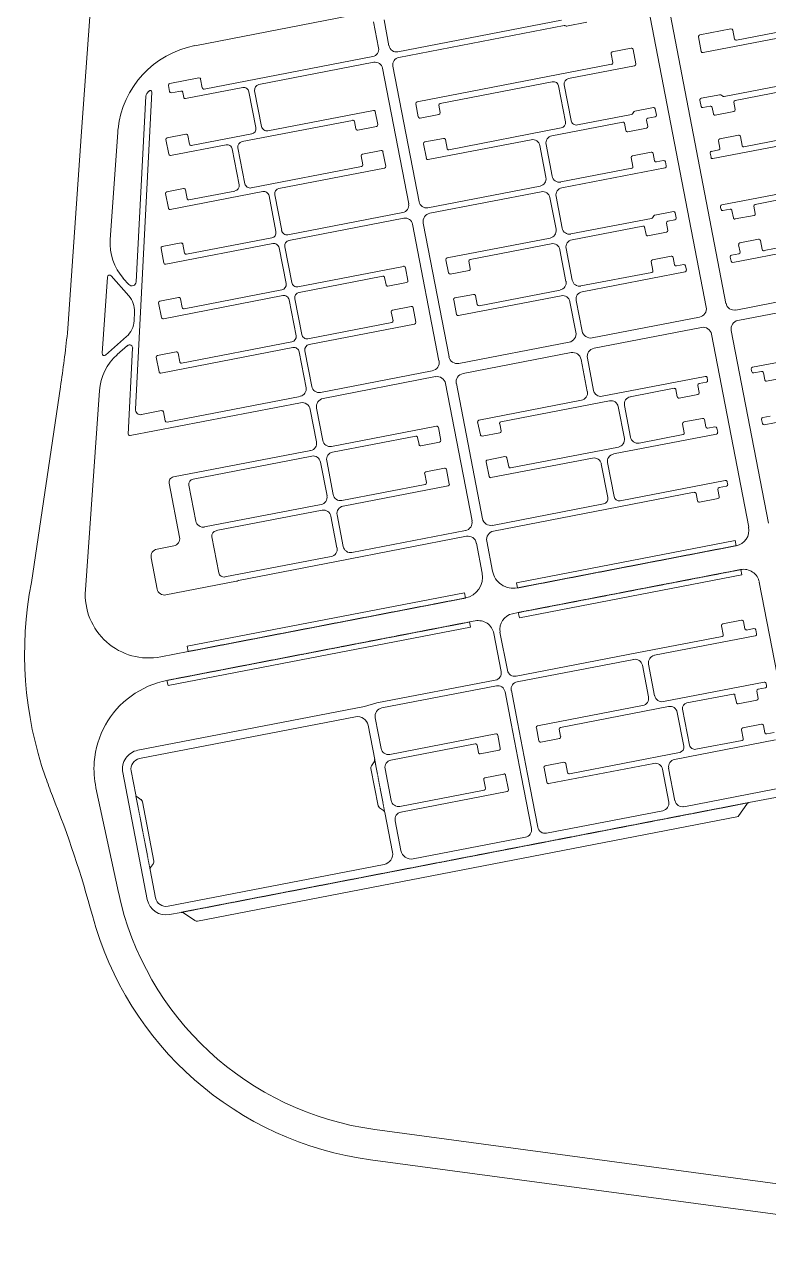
# Model space of a CAD drawing. Extents: x 4325 to 6049, y 3684 to 6763.
# Drawn here: x 4432 to 5135, y 3687 to 4845 of the extents above; entities that cross this region are included whole.
import ezdxf

# ---------------------------------------------------------------- set-up
doc = ezdxf.new("R2010")
doc.units = 0
doc.header["$MEASUREMENT"] = 0
doc.linetypes.add('DGN Style 5', pattern=[2.8, 1.2, -1.6])
doc.layers.add('NEW-PIADE', color=57, linetype='Continuous', lineweight=0)

msp = doc.modelspace()

# ---------------------------------------------------------------- linework, layer by layer
at = {"layer": 'NEW-PIADE'}
for p, q in [((4486.5, 4749), (4515.2, 5152.3)), ((5075.8, 4578.6), (5018.9, 4873.2)), ((5094.4, 4582.2), (5037.7, 4876.1)), ((4592.9, 4825.5), (4750, 4855.9)), ((4761.7, 4848), (4766.5, 4823.4)), ((4776.3, 4825.3), (4771.6, 4849.9)), ((4939.1, 4849.6), (4784.5, 4819.8)), ((4785.5, 4814.4), (4941.7, 4844.5)), ((4942.8, 4844.3), (4942.9, 4844.2)), ((4963, 4847.6), (4944, 4844)), ((5184.7, 4846.2), (5104.2, 4830.6)), ((5068.4, 4833.9), (5071.1, 4820.1)), ((5099.1, 4841.3), (5069.6, 4835.6)), ((5072.8, 4818.9), (5160.8, 4835.9)), ((5102.5, 4831.8), (5100.9, 4840.1)), ((5005, 4823), (4987.1, 4819.7)), ((5009.3, 4808.2), (5006.7, 4821.8)), ((4760.9, 4815.2), (4601.9, 4784.5)), ((4653.5, 4788.9), (4762, 4809.8)), ((4986.5, 4807.9), (4802.8, 4772.4)), ((4985.9, 4817.9), (4987.7, 4809.7)), ((4770.2, 4804.3), (4794.9, 4676.1)), ((4804.7, 4678), (4780, 4806.2)), ((4945.7, 4794.4), (5008.1, 4806.4)), ((4568.1, 4788), (4569.2, 4782.1)), ((4596.8, 4795.1), (4569.3, 4789.8)), ((4584.3, 4775.5), (4638.3, 4785.9)), ((4600.1, 4785.7), (4598.5, 4793.9)), ((4824.5, 4771), (4930.5, 4791.4)), ((4936.4, 4787.5), (4942.9, 4753.6)), ((4948.3, 4754.7), (4941.8, 4788.5)), ((5169.2, 4792.2), (5092.6, 4777.4)), ((5103, 4773.8), (5195.3, 4791.7)), ((4536.9, 4482.4), (4552.4, 4781.6)), ((4537.6, 4602.5), (4546.7, 4777.9)), ((4547.6, 4780.3), (4549.7, 4782.7)), ((4571, 4780.9), (4577.9, 4782.2)), ((4577.9, 4782.2), (4579.8, 4782.6)), ((4581.6, 4781.4), (4582.5, 4776.7)), ((4644.1, 4782), (4650.7, 4748.1)), ((4656.1, 4749.1), (4649.5, 4783)), ((5069.8, 4774.1), (5071, 4768.2)), ((5088.5, 4779.2), (5071, 4775.8)), ((5089.6, 4779), (5091.5, 4777.7)), ((4761.6, 4764.4), (4661.9, 4745.2)), ((4765.7, 4751), (4763.3, 4763.2)), ((4801.6, 4770.6), (4804, 4758.4)), ((4824.6, 4762.3), (4823.3, 4769.2)), ((5007.5, 4763.1), (5006.2, 4761.2)), ((5025.9, 4767.1), (5008.4, 4763.7)), ((5027.6, 4765.9), (5028.8, 4760)), ((5072.7, 4767), (5079.6, 4768.3)), ((5081.4, 4767.1), (5082.5, 4761.2)), ((5084.3, 4760), (5101.9, 4763.5)), ((5103.1, 4765.2), (5101.8, 4772.1)), ((4637.7, 4734.9), (4742, 4755)), ((4743.8, 4753.8), (4745.1, 4747)), ((4805.7, 4757.2), (4823.4, 4760.6)), ((4996.9, 4753.4), (4930.1, 4740.4)), ((5005.2, 4760.6), (4954.2, 4750.7)), ((5000, 4745.3), (4998.7, 4752.2)), ((5019.5, 4755.2), (5020.6, 4749.3)), ((5027.6, 4758.3), (5020.7, 4756.9)), ((4472.7, 4554), (4486.5, 4749)), ((4520.2, 4743.5), (4513.1, 4642.5)), ((4584.6, 4741.9), (4566.9, 4738.5)), ((4588, 4732.4), (4586.4, 4740.8)), ((4646.7, 4742.2), (4589.7, 4731.2)), ((4746.8, 4745.8), (4764.5, 4749.2)), ((4827.8, 4738), (4810.1, 4734.6)), ((4938.9, 4747.8), (4832.9, 4727.3)), ((5019.4, 4747.5), (5001.8, 4744.1)), ((5204.7, 4742.6), (5082, 4718.9)), ((5106.3, 4740.9), (5088.6, 4737.5)), ((5109.7, 4731.3), (5108, 4739.7)), ((5203.7, 4748), (5111.4, 4730.1)), ((4565.8, 4736.8), (4568.4, 4723)), ((4570.2, 4721.8), (4622.5, 4731.9)), ((4628.3, 4728), (4634.9, 4694.1)), ((4640.3, 4695.1), (4633.7, 4729)), ((4768.9, 4726.6), (4751.2, 4723.2)), ((4808.9, 4732.8), (4811.6, 4719.1)), ((4813.3, 4717.9), (4910.5, 4736.7)), ((4831.1, 4728.5), (4829.5, 4736.8)), ((4918.7, 4731.1), (4924.5, 4701.2)), ((4924.6, 4732.2), (4930.4, 4702.3)), ((5087.6, 4727.1), (5080.7, 4725.7)), ((5087.4, 4735.7), (5088.7, 4728.8)), ((4750, 4721.4), (4751.6, 4713.1)), ((4773.3, 4711.7), (4770.6, 4725.4)), ((5006.6, 4711.4), (5004.9, 4719.8)), ((5006.1, 4721.5), (5023.8, 4724.9)), ((5025.6, 4723.7), (5026.9, 4716.9)), ((5028.6, 4715.7), (5035.5, 4717)), ((5037.3, 4715.8), (5038, 4711.9)), ((5079.5, 4724), (5080.3, 4720.1)), ((4750.4, 4711.3), (4646.1, 4691.2)), ((4672.4, 4690.7), (4772.1, 4709.9)), ((4938.6, 4696.8), (5005.4, 4709.7)), ((5036.9, 4710.1), (4939.6, 4691.4)), ((4918.9, 4693), (4812.9, 4672.5)), ((5213.2, 4698.9), (5090.5, 4675.2)), ((5121.9, 4675.7), (5214.2, 4693.5)), ((4565.4, 4685.8), (4568.1, 4672)), ((4582.3, 4690.6), (4566.6, 4687.5)), ((4569.8, 4670.8), (4657.2, 4687.7)), ((4585.7, 4681), (4584.1, 4689.4)), ((4630.9, 4688.2), (4587.4, 4679.9)), ((4663.1, 4683.8), (4669.6, 4649.9)), ((4675, 4650.9), (4668.5, 4684.8)), ((4920, 4687.6), (4815, 4667.3)), ((4934, 4652.1), (4928.2, 4682)), ((4934.1, 4683.2), (4939.8, 4653.2)), ((5044.8, 4668.9), (5027.4, 4665.5)), ((5089.3, 4673.4), (5089.7, 4671)), ((5091.5, 4669.8), (5098.4, 4671.1)), ((5100.1, 4669.9), (5101.4, 4663)), ((5122.1, 4667), (5120.7, 4673.9)), ((4789.4, 4667.9), (4680.9, 4647)), ((4790.4, 4662.5), (4681.9, 4641.6)), ((4823.5, 4527.9), (4798.6, 4657)), ((4808.6, 4657.9), (4833, 4531.7)), ((4948, 4647.7), (5024.2, 4662.4)), ((5025.1, 4663), (5026.4, 4664.9)), ((5038.3, 4658), (5039.6, 4651.1)), ((5046.3, 4661), (5039.5, 4659.7)), ((5047.5, 4662.8), (5046.6, 4667.7)), ((5103.2, 4661.9), (5120.9, 4665.3)), ((5015.9, 4655.2), (4949.1, 4642.3)), ((5019, 4647.1), (5017.6, 4654)), ((5038.4, 4649.3), (5020.7, 4645.9)), ((5130.4, 4632), (5222.7, 4649.8)), ((4561.2, 4634), (4563.8, 4620.3)), ((4580, 4639.2), (4562.3, 4635.8)), ((4565.6, 4619.1), (4666.7, 4638.6)), ((4583.4, 4629.7), (4581.8, 4638)), ((4665.7, 4644), (4585.1, 4628.5)), ((4672.5, 4634.7), (4679.1, 4600.8)), ((4677.9, 4635.7), (4684.5, 4601.8)), ((4831.2, 4625.1), (4928.4, 4643.9)), ((4929.5, 4638.5), (4852.9, 4623.7)), ((4943.5, 4634.1), (4949.3, 4604.1)), ((5223.7, 4644.4), (5101, 4620.7)), ((5107.7, 4630.6), (5106.4, 4637.5)), ((5107.6, 4639.3), (5125.2, 4642.7)), ((5127, 4641.5), (5128.6, 4633.1)), ((4832.4, 4611.1), (4830.1, 4623.3)), ((4943.4, 4603), (4937.7, 4632.9)), ((5025.1, 4623.3), (5042.8, 4626.8)), ((5044.5, 4625.6), (5045.8, 4618.7)), ((5099.2, 4621.9), (5098.5, 4625.8)), ((5099.6, 4627.6), (5106.5, 4628.9)), ((4690.3, 4597.9), (4790, 4617.1)), ((4791.8, 4615.9), (4794.1, 4603.7)), ((4851.9, 4613.3), (4834.2, 4609.9)), ((4851.7, 4621.9), (4853, 4615.1)), ((4957.5, 4598.6), (5024.3, 4611.5)), ((5055.8, 4612), (4958.6, 4593.2)), ((5025.5, 4613.2), (5023.9, 4621.6)), ((5047.6, 4617.5), (5054.5, 4618.8)), ((5056.2, 4617.6), (5057, 4613.7)), ((4510.6, 4607), (4505.5, 4535.1)), ((4530.7, 4589.3), (4514.1, 4608.2)), ((4525.5, 4605.8), (4530.6, 4600.1)), ((4770.4, 4607.8), (4691.4, 4592.5)), ((4773.5, 4599.7), (4772.2, 4606.6)), ((4792.9, 4601.9), (4775.3, 4598.5)), ((5230.2, 4600.3), (5103.8, 4575.9)), ((4577.7, 4587.8), (4560, 4584.4)), ((4563.3, 4567.7), (4676.2, 4589.5)), ((4675.1, 4594.9), (4582.8, 4577.1)), ((4838.5, 4587.3), (4856.2, 4590.7)), ((4938.9, 4589.4), (4841.8, 4570.6)), ((4858, 4589.5), (4859.6, 4581.2)), ((4861.3, 4580), (4937.9, 4594.8)), ((5232.1, 4590.5), (5105.7, 4566.1)), ((4558.8, 4582.7), (4561.5, 4568.9)), ((4581.1, 4578.3), (4579.5, 4586.6)), ((4682, 4585.6), (4688.6, 4551.7)), ((4687.4, 4586.6), (4694, 4552.8)), ((4779.6, 4575.9), (4797.3, 4579.3)), ((4799.1, 4578.1), (4801.7, 4564.4)), ((4840, 4571.8), (4837.4, 4585.5)), ((4952.7, 4554.9), (4947.1, 4583.8)), ((4953, 4585), (4958.6, 4556)), ((4535.7, 4565.8), (4536.1, 4574)), ((4699.8, 4548.8), (4778.9, 4564.1)), ((4780.1, 4565.8), (4778.4, 4574.2)), ((4968, 4549.7), (5069.4, 4569.3)), ((4800.5, 4562.6), (4700.9, 4543.4)), ((5071.3, 4559.4), (4969.9, 4539.9)), ((5115.9, 4371), (5080.7, 4553.1)), ((5099.4, 4556.7), (5134.5, 4374.6)), ((4508.8, 4533.4), (4528.5, 4550.8)), ((4529.4, 4542.3), (4519.8, 4533.8)), ((4684.6, 4545.8), (4580.5, 4525.7)), ((4842.3, 4525.4), (4946.4, 4545.5)), ((5119.5, 4521.9), (5242.8, 4545.7)), ((4530.2, 4458.8), (4534.3, 4539.9)), ((4556.5, 4531.3), (4559.2, 4517.5)), ((4575.4, 4536.5), (4557.7, 4533.1)), ((4561, 4516.4), (4685.6, 4540.4)), ((4578.8, 4526.9), (4577.2, 4535.3)), ((4691.5, 4536.5), (4698, 4502.6)), ((4696.9, 4537.5), (4703.4, 4503.7)), ((4948.3, 4535.7), (4846.2, 4516)), ((4963.5, 4498.9), (4957.7, 4529.3)), ((4969.4, 4500), (4963.6, 4530.5)), ((4711.6, 4498.1), (4817.2, 4518.5)), ((5118.8, 4517.7), (5118.3, 4520.2)), ((5127.9, 4517.9), (5120.6, 4516.5)), ((4820.3, 4513), (4714.3, 4492.5)), ((4829.7, 4506.7), (4854.7, 4377)), ((4839.9, 4506.6), (4864.5, 4378.9)), ((5074.9, 4513.3), (4977.6, 4494.5)), ((5075.9, 4507.9), (5069, 4506.5)), ((5076.6, 4512.1), (5077.1, 4509.6)), ((5131, 4509.9), (5129.7, 4516.7)), ((5150.5, 4512.1), (5132.8, 4508.7)), ((4438.8, 4318.7), (4466.2, 4503.3)), ((4503, 4499.8), (4489.7, 4311.6)), ((5045.5, 4502), (5004.1, 4494)), ((5048.5, 4493.9), (5047.2, 4500.8)), ((5068, 4496.2), (5050.3, 4492.7)), ((5067.8, 4504.8), (5069.2, 4497.9)), ((4692.7, 4488.3), (4531.9, 4457.3)), ((4692.5, 4494.4), (4566.8, 4470.1)), ((4707.9, 4483.1), (4713.8, 4452.7)), ((4958, 4490.7), (4861.2, 4472)), ((4882, 4470.4), (4984.5, 4490.2)), ((4992.7, 4484.7), (4998.5, 4454.7)), ((4998.6, 4485.8), (5004.4, 4455.9)), ((5130.5, 4467.5), (5251.3, 4490.8)), ((4561.7, 4480.9), (4542.8, 4477.2)), ((4565.1, 4471.3), (4563.5, 4479.7)), ((4707.9, 4451.6), (4702, 4482)), ((5054.7, 4470.2), (5072.3, 4473.6)), ((5074.1, 4472.4), (5075.4, 4465.5)), ((5128.8, 4468.7), (5128, 4472.6)), ((5136.1, 4475.7), (5129.2, 4474.4)), ((4821.2, 4466.3), (4722, 4447.1)), ((4825.3, 4452.8), (4822.9, 4465.1)), ((4860, 4470.2), (4862.6, 4458)), ((4864.3, 4456.8), (4881, 4460)), ((4882.2, 4461.8), (4880.8, 4468.6)), ((5053.5, 4468.4), (5055.1, 4460.1)), ((5077.2, 4464.3), (5084, 4465.7)), ((5085.8, 4464.5), (5086.6, 4460.5)), ((4723, 4441.7), (4801.6, 4456.9)), ((4803.3, 4455.7), (4804.7, 4448.9)), ((4806.4, 4447.7), (4824.1, 4451.1)), ((5085.4, 4458.8), (4988.2, 4440)), ((5012.6, 4450.3), (5053.9, 4458.3)), ((4572.8, 4418.3), (4702.4, 4443.4)), ((4591.5, 4416.3), (4703.4, 4438)), ((4885.8, 4437.5), (4869.1, 4434.3)), ((4992.9, 4446.5), (4891.1, 4426.8)), ((4711.6, 4432.4), (4717.8, 4400.5)), ((4723.6, 4401.6), (4717.5, 4433.5)), ((4828.8, 4426.5), (4811.2, 4423.1)), ((4833.2, 4411.6), (4830.6, 4425.4)), ((4867.9, 4432.5), (4870.8, 4418.8)), ((4872.5, 4417.7), (4968.5, 4436.2)), ((4889.3, 4428), (4887.5, 4436.4)), ((4976.7, 4430.7), (4982.9, 4398.8)), ((4982.6, 4431.8), (4988.8, 4399.9)), ((4810, 4421.4), (4811.6, 4413)), ((4994.6, 4395.9), (5093.8, 4415.1)), ((5095.6, 4413.9), (5096, 4411.4)), ((4578.7, 4361.4), (4568.8, 4412.5)), ((4594, 4376.6), (4587.5, 4410.5)), ((4810.4, 4411.3), (4731.9, 4396.1)), ((4732.9, 4390.7), (4832.1, 4409.8)), ((4981.9, 4387.9), (5064.4, 4403.8)), ((5066.2, 4402.6), (5067.5, 4395.7)), ((5086.8, 4406.6), (5088.1, 4399.7)), ((5088, 4408.4), (5094.9, 4409.7)), ((4712.2, 4392.3), (4602.2, 4371.1)), ((4978.9, 4392.9), (4873.9, 4372.6)), ((5069.3, 4394.6), (5086.9, 4398)), ((4613.1, 4367.6), (4713.3, 4386.9)), ((4721.5, 4381.4), (4727.2, 4351.4)), ((4727.3, 4382.5), (4733.1, 4352.5)), ((4874.9, 4367.2), (4981.9, 4387.9)), ((4848.4, 4367.7), (4741.3, 4347)), ((4615.7, 4327.8), (4609.1, 4361.7)), ((4849.4, 4362.3), (4726.7, 4338.6)), ((4864.3, 4327.5), (4858.8, 4355.9)), ((4868.6, 4357.8), (4874.1, 4329.4)), ((4896.6, 4318.4), (5103, 4358.3)), ((5103, 4358.3), (5104, 4353.4)), ((4557.4, 4350.2), (4573.1, 4353.2)), ((4557.5, 4312.5), (4551.8, 4342)), ((4721.7, 4343.2), (4621.5, 4323.9)), ((4726.7, 4338.6), (4634.4, 4320.7)), ((4899.4, 4285.4), (5109.3, 4325.9)), ((5109.3, 4325.9), (5108.3, 4330.8)), ((4632.4, 4319.9), (4565.7, 4307)), ((4897.5, 4313.5), (4896.6, 4318.4)), ((5160.9, 4137.8), (5125.9, 4318.9)), ((4585.9, 4258.4), (4847.5, 4308.9)), ((4848.4, 4304), (4847.5, 4308.9)), ((4898.4, 4290.3), (4893, 4289.2)), ((4898.4, 4290.3), (4899.4, 4285.4)), ((4567.7, 4221.3), (4853.2, 4276.4)), ((4857.7, 4282.4), (4852.3, 4281.4)), ((4852.3, 4281.4), (4853.2, 4276.4)), ((5090.2, 4277.9), (5091.9, 4269.6)), ((5109.1, 4283.1), (5091.4, 4279.7)), ((5112.2, 4275), (5110.9, 4281.9)), ((5120.8, 4275.2), (5113.9, 4273.8)), ((4882.2, 4234.7), (4875.3, 4270.5)), ((4881.1, 4271.7), (4888.1, 4235.8)), ((5090.7, 4267.8), (5010.2, 4252.3)), ((5122.1, 4268.3), (5026.9, 4249.9)), ((5123.3, 4270.1), (5122.6, 4274)), ((4560.8, 4248.5), (4586.8, 4253.5)), ((4586.8, 4253.5), (4585.9, 4258.4)), ((5010.2, 4252.3), (4896.3, 4230.3)), ((5007.3, 4246.1), (4897.3, 4224.9)), ((5015.5, 4240.6), (5021.3, 4210.6)), ((5021.4, 4241.7), (5027.1, 4211.8)), ((4566.7, 4226.2), (4567.7, 4221.3)), ((4876.6, 4226.5), (4764.7, 4204.9)), ((4877.7, 4221.1), (4769.7, 4200.2)), ((4891.8, 4216.7), (4897.5, 4186.7)), ((5130.6, 4224.6), (5035.3, 4206.2)), ((5131.6, 4219.2), (5124.8, 4217.9)), ((5132.8, 4221), (5132.3, 4223.4)), ((4885.9, 4215.5), (4891.7, 4185.6)), ((5057.5, 4204.9), (5101.2, 4213.3)), ((5102.9, 4212.1), (5104.3, 4205.3)), ((5106, 4204.1), (5123.7, 4207.5)), ((5123.6, 4216.1), (5124.9, 4209.2)), ((4753.1, 4201.6), (4539.3, 4160.3)), ((4753.1, 4201.6), (4764.7, 4204.9)), ((5015.7, 4202.4), (4916.5, 4183.3)), ((4938.2, 4181.8), (5040.3, 4201.6)), ((5048.5, 4196), (5054.7, 4164.1)), ((5060.1, 4165.2), (5053.5, 4199)), ((4540.8, 4152.4), (4744.8, 4191.8)), ((4756.5, 4183.9), (4762.8, 4151.5)), ((4768.9, 4161.9), (4763.3, 4190.8)), ((4891.7, 4185.6), (4901.1, 4136.5)), ((4897.5, 4186.7), (4907, 4137.6)), ((5128.1, 4184.9), (5110.4, 4181.5)), ((5131.1, 4176.8), (5129.8, 4183.7)), ((4877.3, 4175.7), (4777.1, 4156.3)), ((4881.4, 4162.2), (4879, 4174.5)), ((4915.4, 4181.5), (4917.7, 4169.2)), ((4919.5, 4168), (4937.2, 4171.5)), ((4938.3, 4173.2), (4937, 4180.1)), ((5109.2, 4179.7), (5110.8, 4171.4)), ((5139.8, 4177), (5132.9, 4175.7)), ((4778.2, 4150.9), (4857.7, 4166.3)), ((4859.4, 4165.1), (4860.8, 4158.2)), ((4862.5, 4157), (4880.2, 4160.5)), ((5045.9, 4151.7), (5141.1, 4170.1)), ((5109.6, 4169.6), (5065.9, 4161.2)), ((4762.3, 4149.3), (4759.7, 4145.5)), ((4941.5, 4148.9), (4923.8, 4145.5)), ((4927.1, 4128.8), (5026.2, 4147.9)), ((4944.9, 4139.3), (4943.3, 4147.7)), ((5050.7, 4158.3), (4946.6, 4138.1)), ((4525, 4139.2), (4548.1, 4019.4)), ((4537.2, 4118.1), (4532.9, 4140.7)), ((4766.1, 4107.8), (4759.3, 4143.2)), ((4778.4, 4112.8), (4772.6, 4142.7)), ((4884.6, 4137.8), (4866.9, 4134.3)), ((4889, 4122.9), (4886.3, 4136.7)), ((4901.1, 4136.5), (4910.8, 4086.4)), ((4916.7, 4087.6), (4907, 4137.6)), ((4922.7, 4143.7), (4925.3, 4130)), ((5034.4, 4142.4), (5040.4, 4111.4)), ((5046.3, 4112.6), (5040.3, 4143.5)), ((4520.9, 4026.1), (4499.7, 4124.9)), ((4865.7, 4132.5), (4867.3, 4124.4)), ((5153, 4126.1), (5054.5, 4107)), ((4542.3, 4113.6), (4538.5, 4116.2)), ((4866.1, 4122.6), (4786.6, 4107.2)), ((4787.6, 4101.8), (4887.8, 4121.2)), ((5146.1, 4116.6), (5115.9, 4110.8)), ((4554.4, 4055.7), (4543.6, 4111.7)), ((4771.2, 4103.3), (4767.4, 4105.9)), ((4772.4, 4101.4), (4779.6, 4064.1)), ((5034.9, 4103.2), (4924.9, 4082)), ((5114, 4109.5), (5106.7, 4098.7)), ((5104.7, 4097.4), (4595.4, 3999)), ((4787.5, 4065.6), (4782.1, 4093.6)), ((4905.3, 4078.2), (4799.2, 4057.7)), ((4556, 4020.9), (4550.9, 4047.4)), ((4551.3, 4049.7), (4553.9, 4053.5)), ((4771.7, 4052.4), (4567.7, 4013)), ((4580, 4007.2), (4569.2, 4005.2)), ((4582.3, 4006.8), (4593.1, 3999.5)), ((5143.2, 3751), (4762.8, 3802.2)), ((5401.3, 3687.1), (4759, 3773.5))]:
    msp.add_line(p, q, dxfattribs=at)
at = {"layer": 'NEW-PIADE', "linetype": 'DGN Style 5', "ltscale": 0.01}
for p, q in [((4897.5, 4313.5), (5104, 4353.4)), ((5108.3, 4330.8), (4898.4, 4290.3)), ((4586.8, 4253.5), (4848.4, 4304)), ((4852.3, 4281.4), (4566.7, 4226.2)), ((4772.4, 4101.4), (4762.8, 4151.5)), ((4550.9, 4047.4), (4537.2, 4118.1)), ((5115.9, 4110.8), (4580, 4007.2))]:
    msp.add_line(p, q, dxfattribs=at)
at = {"layer": 'NEW-PIADE'}
for centre, radius, start, end in [((4941.9, 4843.1), 1.5, 55.9303, 100.9336), ((4943.8, 4845.4), 1.5, 235.9303, 280.9336), ((5069.9, 4834.1), 1.5, 100.9267, 191.0655), ((5099.4, 4839.9), 1.5, 10.9267, 100.9267), ((5104, 4832.1), 1.5, 190.9267, 280.9336), ((4610, 4737.2), 90, 100.9336, 173.7956), ((4759.6, 4822.1), 7, 280.9336, 10.9269), ((4783.2, 4826.6), 7, 190.9269, 280.9336), ((4987.4, 4818.2), 1.5, 100.6534, 192.2141), ((5005.2, 4821.6), 1.5, 10.6534, 100.6534), ((5072.5, 4820.4), 1.5, 191.0655, 280.9336), ((4763.3, 4802.9), 7, 10.9269, 100.9336), ((4786.9, 4807.5), 7, 100.9336, 190.9269), ((4986.2, 4809.3), 1.5, 280.9336, 12.2141), ((5007.8, 4807.9), 1.5, 280.9336, 10.6534), ((4569.6, 4788.3), 1.5, 100.9228, 190.9257), ((4597.1, 4793.6), 1.5, 10.9269, 100.9228), ((4601.6, 4786), 1.5, 190.9269, 280.9336), ((4639.2, 4781), 5, 10.9269, 100.9336), ((4654.4, 4783.9), 5, 100.9336, 190.9269), ((4931.5, 4786.5), 5, 10.9245, 100.9313), ((4946.7, 4789.5), 5, 100.9336, 190.9269), ((4550.7, 4777.7), 4, 138.9795, 177.0362), ((4550.9, 4781.7), 1.5, 357.0362, 138.9795), ((4570.7, 4782.4), 1.5, 190.9257, 280.9228), ((4580.1, 4781.2), 1.5, 10.9242, 100.9213), ((4584, 4777), 1.5, 190.9242, 280.9336), ((5071.3, 4774.3), 1.5, 100.9336, 190.9336), ((5088.7, 4777.7), 1.5, 55.9303, 100.9336), ((5092.3, 4778.9), 1.5, 235.9303, 280.9336), ((5103.3, 4772.4), 1.5, 100.9336, 190.9269), ((4761.9, 4762.9), 1.5, 10.9269, 100.9336), ((4803.1, 4770.9), 1.5, 100.9336, 190.9269), ((4824.8, 4769.5), 1.5, 100.9336, 190.9269), ((4823.1, 4762), 1.5, 280.9336, 10.9269), ((5004.9, 4762), 1.5, 280.9336, 325.9303), ((5008.7, 4762.2), 1.5, 100.9336, 145.9303), ((5026.1, 4765.6), 1.5, 10.9336, 100.9336), ((5072.4, 4768.5), 1.5, 190.9336, 280.9336), ((5079.9, 4766.8), 1.5, 10.9269, 100.9336), ((5084, 4761.5), 1.5, 190.9269, 280.9336), ((5101.6, 4764.9), 1.5, 280.9336, 10.9269), ((4742.3, 4753.6), 1.5, 10.9269, 100.9336), ((4764.2, 4750.7), 1.5, 280.9336, 10.9269), ((4805.5, 4758.6), 1.5, 190.9269, 280.9336), ((4938, 4752.7), 5, 280.9336, 10.9269), ((4953.2, 4755.6), 5, 190.9292, 280.936), ((4997.2, 4751.9), 1.5, 10.9269, 100.9336), ((5021, 4755.5), 1.5, 100.9336, 190.9269), ((5027.3, 4759.7), 1.5, 280.9336, 10.9336), ((4610, 4737.2), 90, 173.7956, 175.9611), ((4567.2, 4737.1), 1.5, 100.9336, 190.9269), ((4584.9, 4740.5), 1.5, 10.9269, 100.9336), ((4645.7, 4747.1), 5, 280.9323, 10.9255), ((4661, 4750.1), 5, 190.9269, 280.9336), ((4746.6, 4747.3), 1.5, 190.9269, 280.9336), ((4828.1, 4736.5), 1.5, 10.9269, 100.9336), ((4931.5, 4733.6), 7, 100.9336, 190.9336), ((5001.5, 4745.6), 1.5, 190.9269, 280.9336), ((5019.2, 4749), 1.5, 280.9336, 10.9269), ((5106.6, 4739.4), 1.5, 10.9269, 100.9336), ((4589.5, 4732.7), 1.5, 190.9269, 280.9336), ((4623.4, 4727), 5, 10.9269, 100.9336), ((4638.6, 4730), 5, 100.9336, 190.9269), ((4769.2, 4725.1), 1.5, 10.9269, 100.9336), ((4810.4, 4733.1), 1.5, 100.9336, 190.9269), ((4832.6, 4728.7), 1.5, 190.9269, 280.9336), ((4911.8, 4729.8), 7, 10.9336, 100.9336), ((5088.9, 4736), 1.5, 100.9336, 190.9269), ((5087.3, 4728.5), 1.5, 280.9336, 10.9269), ((5111.1, 4731.6), 1.5, 190.9269, 280.9336), ((4569.9, 4723.3), 1.5, 190.9269, 280.9336), ((4751.5, 4721.7), 1.5, 100.9336, 190.9269), ((4813, 4719.4), 1.5, 190.9269, 280.9336), ((5006.4, 4720.1), 1.5, 100.9336, 190.9269), ((5024.1, 4723.5), 1.5, 10.9269, 100.9336), ((5028.4, 4717.2), 1.5, 190.9269, 280.9336), ((5035.8, 4715.5), 1.5, 10.9336, 100.9336), ((5081, 4724.3), 1.5, 100.9336, 190.9336), ((5081.7, 4720.3), 1.5, 190.9336, 280.9336), ((4750.1, 4712.8), 1.5, 280.9336, 10.9269), ((4771.8, 4711.4), 1.5, 280.9336, 10.9269), ((5005.1, 4711.1), 1.5, 280.9336, 10.9269), ((5036.6, 4711.6), 1.5, 280.9336, 10.9336), ((4629.9, 4693.2), 5, 280.9336, 10.9269), ((4645.2, 4696.1), 5, 190.9269, 280.9336), ((4917.6, 4699.8), 7, 280.9336, 10.9336), ((4937.2, 4703.6), 7, 190.9336, 280.9336), ((4566.9, 4686.1), 1.5, 100.9336, 190.9269), ((4582.6, 4689.1), 1.5, 10.9269, 100.9336), ((4587.2, 4681.3), 1.5, 190.9269, 280.9336), ((4658.2, 4682.8), 5, 10.9269, 100.9336), ((4673.4, 4685.8), 5, 100.9336, 190.9269), ((4921.3, 4680.7), 7, 10.9336, 100.9336), ((4940.9, 4684.5), 7, 100.9336, 190.9336), ((4569.5, 4672.3), 1.5, 190.9269, 280.9336), ((4788, 4674.8), 7, 280.9336, 10.9269), ((4811.6, 4679.4), 7, 190.9269, 280.9336), ((5045.1, 4667.4), 1.5, 10.9336, 100.9336), ((5090.7, 4673.7), 1.5, 100.9336, 190.9336), ((5091.2, 4671.2), 1.5, 190.9336, 280.9336), ((5098.6, 4669.6), 1.5, 10.9269, 100.9336), ((5122.2, 4674.2), 1.5, 100.9336, 190.9269), ((4791.7, 4655.7), 7, 10.9269, 100.9336), ((4816.5, 4659.4), 8, 100.9336, 190.9269), ((5023.9, 4663.8), 1.5, 280.9336, 325.9303), ((5027.7, 4664.1), 1.5, 100.9336, 145.9303), ((5039.7, 4658.2), 1.5, 100.9336, 190.9269), ((5046, 4662.5), 1.5, 280.9336, 10.9336), ((5102.9, 4663.3), 1.5, 190.9269, 280.9336), ((5120.6, 4666.7), 1.5, 280.9336, 10.9269), ((4664.7, 4648.9), 5, 280.9323, 10.9255), ((4679.9, 4651.9), 5, 190.9269, 280.9336), ((4927.1, 4650.7), 7, 280.9336, 10.9336), ((4946.7, 4654.5), 7, 190.9336, 280.9336), ((5016.2, 4653.7), 1.5, 10.9269, 100.9336), ((5020.4, 4647.4), 1.5, 190.9269, 280.9336), ((5038.1, 4650.8), 1.5, 280.9336, 10.9269), ((4563, 4638.9), 50, 175.9611, 221.4986), ((4562.6, 4634.3), 1.5, 100.9336, 190.9269), ((4580.3, 4637.7), 1.5, 10.9269, 100.9336), ((4667.6, 4633.7), 5, 10.9269, 100.9336), ((4682.9, 4636.7), 5, 100.9336, 190.9269), ((4930.8, 4631.6), 7, 10.9336, 100.9336), ((4950.4, 4635.4), 7, 100.9336, 190.9336), ((5107.9, 4637.8), 1.5, 100.9336, 190.9269), ((5125.5, 4641.2), 1.5, 10.9269, 100.9336), ((4584.9, 4630), 1.5, 190.9269, 280.9336), ((4831.5, 4623.6), 1.5, 100.9336, 190.9269), ((4853.2, 4622.2), 1.5, 100.9336, 190.9269), ((5025.4, 4621.9), 1.5, 100.9336, 190.9269), ((5043, 4625.3), 1.5, 10.9269, 100.9336), ((5099.9, 4626.1), 1.5, 100.9336, 190.9336), ((5106.2, 4630.4), 1.5, 280.9336, 10.9269), ((5130.1, 4633.4), 1.5, 190.9269, 280.9336), ((4565.3, 4620.6), 1.5, 190.9269, 280.9336), ((4790.3, 4615.7), 1.5, 10.929, 100.9336), ((4833.9, 4611.4), 1.5, 190.9269, 280.9336), ((4851.6, 4614.8), 1.5, 280.9336, 10.9269), ((5024, 4612.9), 1.5, 280.9336, 10.9269), ((5047.3, 4619), 1.5, 190.9269, 280.9336), ((5054.8, 4617.4), 1.5, 10.9336, 100.9336), ((5055.5, 4613.4), 1.5, 280.9336, 10.9336), ((5100.7, 4622.2), 1.5, 190.9336, 280.9336), ((4512.6, 4606.9), 2, 41.4986, 175.9611), ((4533.6, 4602.7), 4, 221.4986, 357.0362), ((4674.2, 4599.9), 5, 280.9323, 10.9255), ((4689.4, 4602.8), 5, 190.9269, 280.9336), ((4770.7, 4606.3), 1.5, 10.9269, 100.9336), ((4775, 4600), 1.5, 190.9269, 280.9336), ((4792.7, 4603.4), 1.5, 280.9336, 10.929), ((4936.6, 4601.7), 7, 280.9336, 10.9336), ((4956.2, 4605.4), 7, 190.9336, 280.9336), ((4514.6, 4575.1), 21.5, 357.0362, 41.4986), ((4578, 4586.4), 1.5, 10.9269, 100.9336), ((4677.1, 4584.6), 5, 10.9269, 100.9336), ((4692.3, 4587.6), 5, 100.9336, 190.9269), ((4838.8, 4585.8), 1.5, 100.9336, 190.9269), ((4856.5, 4589.2), 1.5, 10.9269, 100.9336), ((4940.3, 4582.5), 7, 10.9336, 100.9336), ((4959.9, 4586.3), 7, 100.9336, 190.9336), ((4560.3, 4582.9), 1.5, 100.9336, 190.9269), ((4582.6, 4578.6), 1.5, 190.9269, 280.9336), ((4779.9, 4574.4), 1.5, 100.9336, 190.9269), ((4797.6, 4577.9), 1.5, 10.9269, 100.9336), ((4861.1, 4581.5), 1.5, 190.9269, 280.9336), ((5067.9, 4577.1), 8, 280.9336, 10.9267), ((5102.3, 4583.8), 8, 190.9267, 280.9336), ((4514.2, 4566.9), 21.5, 311.4986, 357.0362), ((4563, 4569.2), 1.5, 190.9269, 280.9336), ((4778.6, 4565.5), 1.5, 280.9336, 10.9269), ((4800.2, 4564.1), 1.5, 280.9336, 10.9269), ((4841.5, 4572.1), 1.5, 190.9269, 280.9336), ((5107.2, 4558.2), 8, 100.9336, 190.9267), ((2621.3, 4765.7), 1863.5, 351.9058, 353.4792), ((4698.9, 4553.7), 5, 190.9269, 280.9336), ((4944.9, 4553.4), 8, 280.9336, 10.9336), ((4966.5, 4557.5), 8, 190.9336, 280.9336), ((5072.9, 4551.6), 8, 10.9267, 100.9336), ((4531.4, 4540), 3, 357.0362, 131.4986), ((4683.7, 4550.8), 5, 280.9323, 10.9255), ((4701.8, 4538.5), 5, 100.9336, 190.9269), ((4552.9, 4496.3), 50, 131.4986, 175.9611), ((4507.5, 4534.9), 2, 175.9611, 311.4986), ((4558, 4531.6), 1.5, 100.9336, 190.9269), ((4575.7, 4535), 1.5, 10.9269, 100.9336), ((4686.6, 4535.5), 5, 10.9245, 100.9313), ((4840.8, 4533.3), 8, 190.9269, 280.9336), ((4949.8, 4527.8), 8, 10.9336, 100.9336), ((4971.4, 4532), 8, 100.9336, 190.9336), ((4580.2, 4527.2), 1.5, 190.9269, 280.9336), ((4815.7, 4526.4), 8, 280.9336, 10.9269), ((5119.8, 4520.4), 1.5, 100.9336, 190.9269), ((5128.2, 4516.5), 1.5, 10.9269, 100.9336), ((4560.7, 4517.8), 1.5, 190.9269, 280.9336), ((4821.8, 4505.1), 8, 10.9269, 100.9336), ((4847.7, 4508.1), 8, 100.9336, 190.9269), ((5069.3, 4505.1), 1.5, 100.9336, 190.9269), ((5075.1, 4511.8), 1.5, 10.9336, 100.9336), ((5075.6, 4509.4), 1.5, 280.9336, 10.9336), ((5120.3, 4518), 1.5, 190.9269, 280.9336), ((5132.5, 4510.2), 1.5, 190.9269, 280.9336), ((4691.2, 4501.3), 7, 280.9336, 10.9269), ((4710.3, 4505), 7, 190.9269, 280.9336), ((4956.7, 4497.6), 7, 280.9336, 10.9336), ((4976.3, 4501.4), 7, 190.9336, 280.9336), ((5045.7, 4500.5), 1.5, 10.9269, 100.9336), ((5067.7, 4497.6), 1.5, 280.9336, 10.9269), ((4694.2, 4480.5), 8, 10.9269, 100.9336), ((4715.8, 4484.6), 8, 100.9336, 190.9269), ((4985.8, 4483.3), 7, 10.9269, 100.9336), ((5005.5, 4487.1), 7, 100.9336, 190.9336), ((5050, 4494.2), 1.5, 190.9269, 280.9336), ((4541.9, 4482.1), 5, 177.0362, 280.9336), ((4562, 4479.4), 1.5, 10.9336, 100.9336), ((4861.5, 4470.5), 1.5, 100.9336, 191.8593), ((5072.6, 4472.1), 1.5, 10.9269, 100.9336), ((5129.5, 4472.9), 1.5, 100.9336, 190.9336), ((4566.5, 4471.6), 1.5, 190.9336, 280.9336), ((4821.4, 4464.8), 1.5, 10.9269, 100.9336), ((4882.2, 4468.9), 1.5, 100.9336, 191.8593), ((4880.7, 4461.5), 1.5, 280.9336, 11.8593), ((5054.9, 4468.7), 1.5, 100.9336, 190.9269), ((5053.6, 4459.8), 1.5, 280.9336, 10.9269), ((5076.9, 4465.8), 1.5, 190.9269, 280.9336), ((5084.3, 4464.2), 1.5, 10.9336, 100.9336), ((5085.1, 4460.3), 1.5, 280.9336, 10.9336), ((5130.3, 4469), 1.5, 190.9336, 280.9336), ((4531.7, 4458.8), 1.5, 177.0362, 280.9336), ((4701, 4450.2), 7, 280.9336, 10.9269), ((4720.7, 4454), 7, 190.9269, 280.9336), ((4801.9, 4455.4), 1.5, 10.9269, 100.9336), ((4806.1, 4449.1), 1.5, 190.9269, 280.9336), ((4823.8, 4452.6), 1.5, 280.9336, 10.9269), ((4864, 4458.3), 1.5, 191.8593, 280.9336), ((4991.6, 4453.4), 7, 280.9336, 10.9269), ((5011.2, 4457.2), 7, 190.9336, 280.9336), ((4704.7, 4431.1), 7, 10.9269, 100.9336), ((4724.4, 4434.9), 7, 100.9336, 190.9269), ((4886.1, 4436.1), 1.5, 11.8593, 100.9336), ((4989.5, 4433.1), 7, 100.9336, 190.9336), ((4829.1, 4425.1), 1.5, 10.9269, 100.9336), ((4869.4, 4432.8), 1.5, 100.9336, 191.8593), ((4890.8, 4428.3), 1.5, 191.8593, 280.9336), ((4969.9, 4429.3), 7, 10.9269, 100.9336), ((4573.7, 4413.4), 5, 100.9336, 190.9336), ((4592.4, 4411.4), 5, 100.9336, 190.9269), ((4811.4, 4421.7), 1.5, 100.9336, 190.9269), ((4872.3, 4419.1), 1.5, 191.8593, 280.9336), ((5094.1, 4413.6), 1.5, 10.9269, 100.9336), ((4810.1, 4412.7), 1.5, 280.9336, 10.9269), ((4831.8, 4411.3), 1.5, 280.9336, 10.9269), ((5064.7, 4402.3), 1.5, 10.9269, 100.9336), ((5088.3, 4406.9), 1.5, 100.9336, 190.9269), ((5094.6, 4411.2), 1.5, 280.9336, 10.9269), ((4710.9, 4399.2), 7, 280.9336, 10.9269), ((4730.5, 4403), 7, 190.9269, 280.9336), ((4734.2, 4383.8), 7, 100.9336, 190.9269), ((4978, 4397.8), 5, 280.9336, 10.9269), ((4993.7, 4400.8), 5, 190.9336, 280.9336), ((5069, 4396), 1.5, 190.9269, 280.9336), ((5086.6, 4399.4), 1.5, 280.9336, 10.9269), ((4714.6, 4380), 7, 10.9269, 100.9336), ((4872.4, 4380.5), 8, 190.9269, 280.9336), ((4600.9, 4377.9), 7, 190.9269, 280.9336), ((4614.1, 4362.6), 5, 100.9336, 190.9269), ((4846.8, 4375.5), 8, 280.9336, 10.9269), ((4876.4, 4359.3), 8, 100.9336, 190.9269), ((5101.1, 4368.1), 15, 280.9336, 10.9267), ((4571.8, 4360.1), 7, 280.9336, 10.9336), ((4850.9, 4354.4), 8, 10.9269, 100.9336), ((4558.7, 4343.3), 7, 100.9336, 190.9284), ((4720.4, 4350.1), 7, 280.9336, 10.9269), ((4740, 4353.9), 7, 190.9269, 280.9336), ((4620.6, 4328.8), 5, 190.9269, 280.9336), ((4844.6, 4323.7), 20, 280.9336, 10.9269), ((4893.7, 4333.2), 20, 190.9269, 280.9336), ((5111.2, 4316.1), 15, 10.9267, 100.9336), ((4784.8, 4251.3), 352.5, 168.9677, 199.2891), ((4549.4, 4307.2), 59.8, 175.7788, 281.0158), ((4564.4, 4313.8), 7, 190.9284, 280.9349), ((4631.9, 4322.8), 3, 280.9349, 308.1997), ((4634.7, 4319.3), 1.5, 100.9328, 128.1997), ((4895.9, 4274.5), 15, 100.9336, 190.9269), ((4860.5, 4267.7), 15, 10.9269, 100.9336), ((5091.7, 4278.2), 1.5, 100.9336, 190.9269), ((5109.4, 4281.6), 1.5, 10.9269, 100.9336), ((5113.7, 4275.3), 1.5, 190.9269, 280.9336), ((5121.1, 4273.7), 1.5, 10.9336, 100.9336), ((5090.4, 4269.3), 1.5, 280.9336, 10.9269), ((5121.9, 4269.8), 1.5, 280.9336, 10.9336), ((5008.6, 4239.2), 7, 10.9269, 100.9336), ((5028.2, 4243), 7, 100.9336, 190.9269), ((4875.3, 4233.3), 7, 280.9336, 10.9269), ((4894.9, 4237.1), 7, 190.9269, 280.9336), ((4582.8, 4142.7), 85, 100.9336, 125.9913), ((4879, 4214.2), 7, 10.9269, 100.9336), ((4898.6, 4218), 7, 100.9336, 190.9269), ((5125, 4216.4), 1.5, 100.9336, 190.9269), ((5130.9, 4223.1), 1.5, 10.9269, 100.9336), ((5131.3, 4220.7), 1.5, 280.9336, 10.9269), ((4582.8, 4142.7), 85, 125.9913, 175.6024), ((5014.4, 4209.3), 7, 280.9336, 10.9269), ((5034, 4213.1), 7, 190.9269, 280.9336), ((5101.5, 4211.9), 1.5, 10.9269, 100.9336), ((5105.7, 4205.6), 1.5, 190.9269, 280.9336), ((5123.4, 4209), 1.5, 280.9336, 10.9269), ((4771.2, 4192.4), 8, 100.9336, 190.9269), ((5041.6, 4194.7), 7, 10.9269, 100.9336), ((5058.4, 4200), 5, 100.9336, 190.9269), ((4746.7, 4182), 10, 10.9269, 100.9336), ((4916.8, 4181.8), 1.5, 100.9336, 190.9269), ((4938.5, 4180.4), 1.5, 100.9336, 190.9269), ((5128.3, 4183.4), 1.5, 10.9269, 100.9336), ((4877.6, 4174.2), 1.5, 10.9269, 100.9336), ((4936.9, 4172.9), 1.5, 280.9336, 10.9269), ((5110.7, 4180), 1.5, 100.9336, 190.9269), ((5109.3, 4171.1), 1.5, 280.9336, 10.9269), ((5132.6, 4177.1), 1.5, 190.9269, 280.9336), ((4542.7, 4142.6), 18, 100.9336, 190.9336), ((4775.8, 4163.2), 7, 190.9269, 280.9336), ((4858, 4164.8), 1.5, 10.9269, 100.9336), ((4879.9, 4161.9), 1.5, 280.9336, 10.9269), ((4919.2, 4169.5), 1.5, 190.9269, 280.9336), ((5049.8, 4163.2), 5, 280.9336, 10.9269), ((5065, 4166.1), 5, 190.9269, 280.9336), ((4582.8, 4142.7), 85, 175.6024, 192.1017), ((4542.7, 4142.6), 10, 100.9336, 190.9336), ((4759.8, 4150.9), 3, 325.9269, 10.9269), ((4779.5, 4144.1), 7, 100.9336, 190.9269), ((4862.2, 4158.5), 1.5, 190.9269, 280.9336), ((4941.8, 4147.4), 1.5, 10.9269, 100.9336), ((5027.6, 4141), 7, 10.9269, 100.9336), ((5047.2, 4144.8), 7, 100.9336, 190.9269), ((4762.2, 4143.8), 3, 145.9269, 190.9269), ((4884.9, 4136.4), 1.5, 10.9269, 101.366), ((4924.1, 4144), 1.5, 100.9336, 190.9269), ((4946.4, 4139.6), 1.5, 190.9269, 280.9336), ((4846.6, 4272.9), 418, 199.2886, 201.8479), ((4867.2, 4132.8), 1.5, 101.366, 190.9269), ((4865.8, 4124.1), 1.5, 280.9336, 10.9269), ((4926.8, 4130.2), 1.5, 190.9269, 280.9336), ((3523.9, 3742.6), 1007, 15.057, 21.8479), ((4540.2, 4118.7), 3, 190.9336, 235.9336), ((4540.6, 4111.2), 3, 10.9336, 55.9336), ((4785.3, 4114.1), 7, 190.9269, 280.9336), ((4887.5, 4122.7), 1.5, 280.9336, 10.9269), ((5053.2, 4113.9), 7, 190.9269, 280.9336), ((4769.1, 4108.4), 3, 190.9269, 235.9269), ((4769.5, 4100.9), 3, 10.9269, 55.9269), ((4789, 4095), 7, 100.9336, 190.9269), ((5033.5, 4110.1), 7, 280.9336, 10.9269), ((5116.5, 4107.8), 3, 100.9336, 145.9303), ((5104.2, 4100.3), 3, 280.9336, 325.9303), ((4903.9, 4085.1), 7, 280.9336, 10.9269), ((4923.6, 4088.9), 7, 190.9269, 280.9336), ((4551.4, 4055.2), 3, 325.9336, 10.9336), ((4769.8, 4062.2), 10, 280.9336, 10.9269), ((4797.3, 4067.5), 10, 190.9269, 280.9336), ((4553.8, 4048), 3, 145.9336, 190.9336), ((4801, 4086.2), 286.5, 192.1017, 262.3382), ((4565.8, 4022.8), 10, 190.9336, 280.9336), ((4565.8, 4022.8), 18, 190.9336, 280.9336), ((4801, 4086.2), 315.5, 195.057, 262.3382), ((4580.6, 4004.3), 3, 55.9336, 100.9336), ((4594.8, 4001.9), 3, 235.9336, 280.9336)]:
    msp.add_arc(centre, radius, start, end, dxfattribs=at)

doc.saveas('drawing.dxf')
